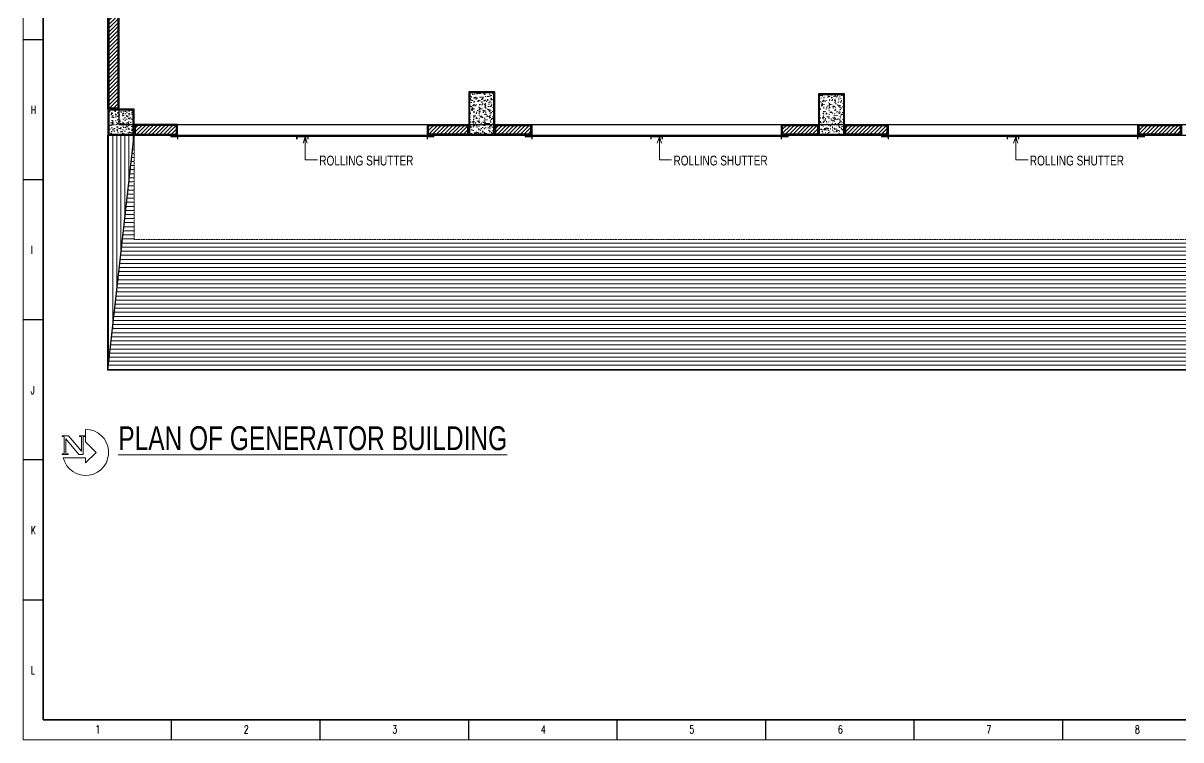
# Model space of a CAD drawing. Header units: inches. Extents: x -105538 to 282818, y -14900 to 167410.
# Drawn here: x -105538 to -92005, y 3392 to 11765 of the extents above; entities that cross this region are included whole.
import ezdxf

# ---------------------------------------------------------------- set-up
doc = ezdxf.new("R2010")
doc.units = ezdxf.units.IN
doc.header["$MEASUREMENT"] = 0
doc.linetypes.add('DASH', pattern=[0.35, 0.25, -0.1])
doc.linetypes.add('PHANTOMX2', pattern=[5, 2.5, -0.5, 0.5, -0.5, 0.5, -0.5])
doc.layers.add('COLLUM', color=1, linetype='Continuous')
doc.layers.add('wall 05', color=3, linetype='Continuous')
for name, color, linetype, lineweight in [('dim-8', 18, 'Continuous', 15), ('DOOR', 115, 'Continuous', 15), ('FLOORTILE', 40, 'Continuous', 9), ('grid', 9, 'Continuous', 13), ('HACTH', 8, 'Continuous', 9), ('Parapet', 6, 'Continuous', 15), ('Plaster Line', 5, 'Continuous', 15), ('R_Hatch', 8, 'Continuous', 9), ('Sunshed', 5, 'Continuous', 15), ('Text-01', 253, 'Continuous', 15)]:
    doc.layers.add(name, color=color, linetype=linetype, lineweight=lineweight)
doc.styles.add('Swiss721', font='swisscl.ttf')
doc.styles.add('TEG BORDER', font='txt_qlt.shx', dxfattribs={"width": 0.7, "bigfont": 'hztxt.shx'})
pattern_1 = [(90, (-3523823.494, -4371915.962), (-47.625, 2e-14), [])]
pattern_2 = [(45, (-3646018.81, -4345395.496), (-22.4506403, 22.4506403), [])]

# ---------------------------------------------------------------- blocks, each defined once
blk = doc.blocks.new('252 BORDER A2')
at = {"linetype": 'Continuous'}
for p, q in [((5, 415), (5, 5)), ((5, 5), (489, 5))]:
    blk.add_line(p, q, dxfattribs=at)
for p, q in [((0, 175), (5, 175)), ((0, 140), (5, 140)), ((0, 105), (5, 105)), ((0, 70), (5, 70)), ((0, 35), (5, 35)), ((37.12, 0), (37.12, 5)), ((74.25, 0), (74.25, 5)), ((111.38, 0), (111.38, 5)), ((148.5, 0), (148.5, 5)), ((185.63, 0), (185.63, 5)), ((222.75, 0), (222.75, 5)), ((259.88, 0), (259.88, 5))]:
    blk.add_line(p, q)
at = {"color": 5, "lineweight": 15}
blk.add_lwpolyline([(0, 420), (594, 420), (594, 0), (0, 0)], close=True, dxfattribs=at)
blk.add_lwpolyline([(5, 415), (589, 415), (589, 5), (5, 5)], close=True)
at = {"char_height": 2, "width": 2, "style": 'TEG BORDER'}
for s, insert, attachment_point in [('H', (1.91, 158.39), 1), ('I', (1.91, 123.39), 1), ('J', (1.91, 88.39), 1), ('K', (1.91, 53.39), 1), ('L', (1.91, 18.39), 1), ('1', (18.05, 1.59), 7), ('2', (55.17, 1.59), 7), ('3', (92.3, 1.59), 7), ('4', (129.42, 1.59), 7), ('5', (166.55, 1.59), 7), ('6', (203.67, 1.59), 7), ('7', (240.8, 1.59), 7), ('8', (277.92, 1.59), 7)]:
    blk.add_mtext(s, dxfattribs=dict(at, insert=insert, attachment_point=attachment_point))

msp = doc.modelspace()

# ---------------------------------------------------------------- hatches: boundary and pattern name
at = {"layer": 'HACTH', "lineweight": 0}
h = msp.add_hatch(dxfattribs=at)
h.set_pattern_fill('ANSI31', color=256, scale=254, style=0)
h.set_pattern_definition([(45, (-3926462.577, -4344634.035), (-22.4506403, 22.4506403), [])])
h.paths.add_polyline_path([(-104533.6, 10773.5), (-104432, 10773.5), (-104432, 14329.5), (-104533.6, 14329.5)])
h.paths.add_polyline_path([(-104432, 18469.7), (-104533.6, 18469.7), (-104533.6, 14659.7), (-104432, 14659.7)])
h = msp.add_hatch(dxfattribs=at)
h.set_pattern_fill('AR-CONC', color=256, scale=12.7, style=0)
h.set_pattern_definition([(50, (-3534821.694, -4371915.96), (91.0920432, -7.9695211), [9.525, -104.775]), (355, (-3534821.69, -4371915.96), (-17.6214194, 95.528401), [7.62, -83.82]), (100.4514, (-3534814.1, -4371916.63), (73.4706915, 87.5588218), [8.0950041, -89.0450482]), (46.1842, (-3534821.7, -4371890.56), (135.5396132, -21.0209148), [14.2875, -157.1625]), (96.6356, (-3534810.4, -4371892.31), (118.7021636, 123.7129696), [12.1425066, -133.567551]), (351.1842, (-3534821.7, -4371890.56), (118.702067, 123.7130623), [11.43, -125.73]), (21, (-3534808.994, -4371896.91), (75.8071956, -51.1325991), [9.525, -104.775]), (326, (-3534808.99, -4371896.91), (30.9010472, 92.0940557), [7.62, -83.82]), (71.4514, (-3534802.68, -4371901.17), (106.7082738, 40.9613731), [8.0950041, -89.0450482]), (37.5, (-3534821.694, -4371915.962), (1.54430163, 42.27751944), [0, -82.804, 0, -85.09, 0, -84.1375]), (7.5, (-3534821.694, -4371915.962), (33.40983126, 50.0902874), [0, -48.514, 0, -80.899, 0, -32.0675]), (327.5, (-3534850.015, -4371915.962), (67.7954494, -2.8644687), [0, -31.75, 0, -99.06, 0, -131.445]), (317.5, (-3534862.715, -4371915.96), (74.0646435, 12.71333276), [0, -41.275, 0, -65.786, 0, -93.345])])
h.paths.add_polyline_path([(-100317.2, 10468.7), (-100037.8, 10468.7), (-100037.8, 10951.3), (-100317.2, 10951.3)])
h = msp.add_hatch(dxfattribs=at)
h.set_pattern_fill('AR-CONC', color=256, scale=12.7, style=0)
h.set_pattern_definition([(50, (-3530732.294, -4371865.16), (91.0920432, -7.9695211), [9.525, -104.775]), (355, (-3530732.29, -4371865.16), (-17.6214194, 95.528401), [7.62, -83.82]), (100.4514, (-3530724.7, -4371865.83), (73.4706915, 87.5588218), [8.0950041, -89.0450482]), (46.1842, (-3530732.3, -4371839.76), (135.5396132, -21.0209148), [14.2875, -157.1625]), (96.6356, (-3530721, -4371841.51), (118.7021636, 123.7129696), [12.1425066, -133.567551]), (351.1842, (-3530732.3, -4371839.76), (118.702067, 123.7130623), [11.43, -125.73]), (21, (-3530719.594, -4371846.11), (75.8071956, -51.1325991), [9.525, -104.775]), (326, (-3530719.59, -4371846.11), (30.9010472, 92.0940557), [7.62, -83.82]), (71.4514, (-3530713.28, -4371850.37), (106.7082738, 40.9613731), [8.0950041, -89.0450482]), (37.5, (-3530732.294, -4371865.162), (1.54430163, 42.27751944), [0, -82.804, 0, -85.09, 0, -84.1375]), (7.5, (-3530732.294, -4371865.162), (33.40983126, 50.0902874), [0, -48.514, 0, -80.899, 0, -32.0675]), (327.5, (-3530760.615, -4371865.162), (67.7954494, -2.8644687), [0, -31.75, 0, -99.06, 0, -131.445]), (317.5, (-3530773.315, -4371865.16), (74.0646435, 12.71333276), [0, -41.275, 0, -65.786, 0, -93.345])])
h.paths.add_polyline_path([(-96227.8, 10468.7), (-95948.4, 10468.7), (-95948.4, 10925.9), (-96227.8, 10925.9)])
h = msp.add_hatch(dxfattribs=at)
h.set_pattern_fill('AR-CONC', color=256, scale=12.7, style=0)
h.set_pattern_definition([(50, (-3523823.494, -4371915.96), (91.0920432, -7.9695211), [9.525, -104.775]), (355, (-3523823.49, -4371915.96), (-17.6214194, 95.528401), [7.62, -83.82]), (100.4514, (-3523815.9, -4371916.63), (73.4706915, 87.5588218), [8.0950041, -89.0450482]), (46.1842, (-3523823.5, -4371890.56), (135.5396132, -21.0209148), [14.2875, -157.1625]), (96.6356, (-3523812.2, -4371892.31), (118.7021636, 123.7129696), [12.1425066, -133.567551]), (351.1842, (-3523823.5, -4371890.56), (118.702067, 123.7130623), [11.43, -125.73]), (21, (-3523810.794, -4371896.91), (75.8071956, -51.1325991), [9.525, -104.775]), (326, (-3523810.79, -4371896.91), (30.9010472, 92.0940557), [7.62, -83.82]), (71.4514, (-3523804.48, -4371901.17), (106.7082738, 40.9613731), [8.0950041, -89.0450482]), (37.5, (-3523823.494, -4371915.962), (1.54430163, 42.27751944), [0, -82.804, 0, -85.09, 0, -84.1375]), (7.5, (-3523823.494, -4371915.962), (33.40983126, 50.0902874), [0, -48.514, 0, -80.899, 0, -32.0675]), (327.5, (-3523851.815, -4371915.962), (67.7954494, -2.8644687), [0, -31.75, 0, -99.06, 0, -131.445]), (317.5, (-3523864.515, -4371915.96), (74.0646435, 12.71333276), [0, -41.275, 0, -65.786, 0, -93.345])])
h.paths.add_polyline_path([(-104254.2, 10748.1), (-104533.6, 10748.1), (-104533.6, 10468.7), (-104254.2, 10468.7)])
h = msp.add_hatch(dxfattribs=at)
h.set_pattern_fill('ANSI31', color=256, scale=254, style=0)
h.set_pattern_definition([(45, (-3930196.377, -4307502.154), (-22.4506403, 22.4506403), [])])
h.paths.add_polyline_path([(-104228.8, 10570.3), (-104228.8, 10468.7), (-103746.2, 10468.7), (-103746.2, 10570.3)])
h.paths.add_polyline_path([(-100799.8, 10570.3), (-100799.8, 10468.7), (-100317.2, 10468.7), (-100317.2, 10570.3)])
h = msp.add_hatch(dxfattribs=at)
h.set_pattern_fill('ANSI31', color=256, scale=254, style=0)
h.set_pattern_definition(pattern_2)
h.paths.add_polyline_path([(-100012.4, 10468.7), (-99606, 10468.7), (-99606, 10570.3), (-100012.4, 10570.3)])
h.paths.add_polyline_path([(-96659.6, 10468.7), (-96253.2, 10468.7), (-96253.2, 10570.3), (-96659.6, 10570.3)])
h = msp.add_hatch(dxfattribs=at)
h.set_pattern_fill('ANSI31', color=256, scale=254, style=0)
h.set_pattern_definition(pattern_2)
h.paths.add_polyline_path([(-95923, 10570.3), (-95923, 10468.7), (-95440.4, 10468.7), (-95440.4, 10570.3)])
h.paths.add_polyline_path([(-92494, 10570.3), (-92494, 10468.7), (-92011.4, 10468.7), (-92011.4, 10570.3)])
h = msp.add_hatch(dxfattribs=at)
h.set_pattern_fill('ANSI31', color=256, scale=381, angle=45, style=0)
h.set_pattern_definition(pattern_1)
h.paths.add_polyline_path([(-104241.5, 10456), (-104546.3, 10456), (-104546.3, 7712.8)])
at = {"layer": 'R_Hatch', "lineweight": 0}
h = msp.add_hatch(dxfattribs=at)
h.set_pattern_fill('ANSI31', color=256, scale=381, angle=315, style=0)
h.set_pattern_definition([(360, (-3646018.81, -4345395.496), (3e-14, 47.625), [])])
h.paths.add_polyline_path([(-87782.3, 9236.8), (-90891.9, 9236.8), (-90891.9, 7712.8), (-87477.5, 7712.8), (-87782.3, 10456)])
h.paths.add_polyline_path([(-90891.9, 7712.8), (-90891.9, 9236.8), (-104241.5, 9236.8), (-104241.5, 10456), (-104546.3, 7712.8)])
h = msp.add_hatch(dxfattribs=at)
h.set_pattern_fill('ANSI31', color=256, scale=381, angle=45, style=0)
h.set_pattern_definition(pattern_1)
h.paths.add_polyline_path([(-104241.5, 10456), (-104546.3, 10456), (-104546.3, 7712.8)])

# ---------------------------------------------------------------- linework, layer by layer
at = {"linetype": 'Continuous', "ltscale": 10}
msp.add_line((-104546.3, 7712.8), (-104241.5, 10456), dxfattribs=at)
at = {"color": 252, "linetype": 'Continuous', "lineweight": -3, "ltscale": 10}
msp.add_lwpolyline([(-87477.5, 10456), (-87477.5, 7712.8), (-104546.3, 7712.8), (-104546.3, 10456)], dxfattribs=at)
at = {"layer": 'COLLUM', "linetype": 'Continuous', "ltscale": 10}
for points in [[(-100329.9, 10456), (-100025.1, 10456), (-100025.1, 10964), (-100329.9, 10964)], [(-96240.5, 10456), (-95935.7, 10456), (-95935.7, 10938.6), (-96240.5, 10938.6)], [(-104546.3, 10456), (-104241.5, 10456), (-104241.5, 10760.8), (-104546.3, 10760.8)]]:
    msp.add_lwpolyline(points, close=True, dxfattribs=at)
at = {"layer": 'DOOR', "linetype": 'Continuous', "ltscale": 10}
for points in [[(-103733.5, 10456), (-103809.7, 10456), (-103809.7, 10437), (-103733.5, 10437), (-103733.5, 10411.6)], [(-103729, 10451.5), (-103799.1, 10451.5), (-103799.1, 10441.5), (-103729, 10441.5), (-103729, 10411.6)], [(-102341, 10451.5), (-102283.6, 10451.5), (-102283.6, 10441.5), (-102341, 10441.5), (-102341, 10411.6)], [(-102336.5, 10411.6), (-102336.5, 10411.6), (-102336.5, 10437), (-102209.5, 10437), (-102209.5, 10411.6), (-102209.5, 10437), (-102273, 10437), (-102273, 10456), (-102209.5, 10456), (-102336.5, 10456)], [(-102273, 10456), (-102273, 10437), (-102209.5, 10437), (-102209.5, 10437), (-102209.5, 10411.6)], [(-102205, 10451.5), (-102262.4, 10451.5), (-102262.4, 10441.5), (-102205, 10441.5), (-102205, 10411.6)], [(-100817, 10451.5), (-100746.9, 10451.5), (-100746.9, 10441.5), (-100817, 10441.5), (-100817, 10411.6)], [(-100812.5, 10456), (-100736.3, 10456), (-100736.3, 10437), (-100812.5, 10437), (-100812.5, 10411.6)], [(-99593.3, 10456), (-99669.5, 10456), (-99669.5, 10437), (-99593.3, 10437), (-99593.3, 10411.6)], [(-99588.8, 10451.5), (-99658.9, 10451.5), (-99658.9, 10441.5), (-99588.8, 10441.5), (-99588.8, 10411.6)], [(-98200.8, 10451.5), (-98143.4, 10451.5), (-98143.4, 10441.5), (-98200.8, 10441.5), (-98200.8, 10411.6)], [(-98196.3, 10411.6), (-98196.3, 10411.6), (-98196.3, 10437), (-98069.3, 10437), (-98069.3, 10411.6), (-98069.3, 10437), (-98132.8, 10437), (-98132.8, 10456), (-98069.3, 10456), (-98196.3, 10456)], [(-98132.8, 10456), (-98132.8, 10437), (-98069.3, 10437), (-98069.3, 10437), (-98069.3, 10411.6)], [(-98064.8, 10451.5), (-98122.2, 10451.5), (-98122.2, 10441.5), (-98064.8, 10441.5), (-98064.8, 10411.6)], [(-96676.8, 10451.5), (-96606.7, 10451.5), (-96606.7, 10441.5), (-96676.8, 10441.5), (-96676.8, 10411.6)], [(-96672.3, 10456), (-96596.1, 10456), (-96596.1, 10437), (-96672.3, 10437), (-96672.3, 10411.6)], [(-95427.7, 10456), (-95503.9, 10456), (-95503.9, 10437), (-95427.7, 10437), (-95427.7, 10411.6)], [(-95423.2, 10451.5), (-95493.3, 10451.5), (-95493.3, 10441.5), (-95423.2, 10441.5), (-95423.2, 10411.6)], [(-94035.2, 10451.5), (-93977.8, 10451.5), (-93977.8, 10441.5), (-94035.2, 10441.5), (-94035.2, 10411.6)], [(-94030.7, 10411.6), (-94030.7, 10411.6), (-94030.7, 10437), (-93903.7, 10437), (-93903.7, 10411.6), (-93903.7, 10437), (-93967.2, 10437), (-93967.2, 10456), (-93903.7, 10456), (-94030.7, 10456)], [(-93967.2, 10456), (-93967.2, 10437), (-93903.7, 10437), (-93903.7, 10437), (-93903.7, 10411.6)], [(-93899.2, 10451.5), (-93956.6, 10451.5), (-93956.6, 10441.5), (-93899.2, 10441.5), (-93899.2, 10411.6)], [(-92511.2, 10451.5), (-92441.1, 10451.5), (-92441.1, 10441.5), (-92511.2, 10441.5), (-92511.2, 10411.6)], [(-92506.7, 10456), (-92430.5, 10456), (-92430.5, 10437), (-92506.7, 10437), (-92506.7, 10411.6)]]:
    msp.add_lwpolyline(points, dxfattribs=at)
for points in [[(-103798.1, 10450.3), (-102284.6, 10450.3), (-102284.6, 10442.7), (-103798.1, 10442.7)], [(-100747.9, 10450.3), (-102261.4, 10450.3), (-102261.4, 10442.7), (-100747.9, 10442.7)], [(-99657.9, 10450.3), (-98144.4, 10450.3), (-98144.4, 10442.7), (-99657.9, 10442.7)], [(-96607.7, 10450.3), (-98121.2, 10450.3), (-98121.2, 10442.7), (-96607.7, 10442.7)], [(-95492.3, 10450.3), (-93978.8, 10450.3), (-93978.8, 10442.7), (-95492.3, 10442.7)], [(-92442.1, 10450.3), (-93955.6, 10450.3), (-93955.6, 10442.7), (-92442.1, 10442.7)]]:
    msp.add_lwpolyline(points, close=True, dxfattribs=at)
at = {"layer": 'FLOORTILE', "linetype": 'Continuous', "ltscale": 10}
for points in [[(-102266.5, 10361.2), (-102241.2, 10437), (-102216, 10361.2), (-102241.2, 10437), (-102241.2, 10167.8), (-102097.3, 10167.8)], [(-98126.3, 10361.2), (-98101, 10437), (-98075.8, 10361.2), (-98101, 10437), (-98101, 10167.8), (-97957.1, 10167.8)], [(-93960.7, 10361.2), (-93935.4, 10437), (-93910.2, 10361.2), (-93935.4, 10437), (-93935.4, 10167.8), (-93791.5, 10167.8)]]:
    msp.add_lwpolyline(points, dxfattribs=at)
at = {"layer": 'grid', "linetype": 'PHANTOMX2', "ltscale": 0.2}
for points in [[(-103987.5, 10583), (-104241.5, 10583)], [(-100558.5, 10583), (-100329.9, 10583)]]:
    msp.add_lwpolyline(points, dxfattribs=at)
at = {"layer": 'Parapet', "color": 252, "lineweight": -3}
for points in [[(-104546.3, 10456), (-84023.1, 10456), (-84023.1, 20438.2), (-86232.9, 20438.2), (-86232.9, 18787.2), (-104546.3, 18787.2)], [(-104419.3, 10583), (-84150.1, 10583), (-84150.1, 20311.2), (-86105.9, 20311.2), (-86105.9, 18660.2), (-104419.3, 18660.2)]]:
    msp.add_lwpolyline(points, close=True, dxfattribs=at)
at = {"layer": 'Plaster Line', "color": 252, "lineweight": -3}
for points in [[(-104533.6, 14329.5), (-104432, 14329.5), (-104432, 10773.5), (-104533.6, 10773.5)], [(-103746.2, 10570.3), (-104228.8, 10570.3), (-104228.8, 10468.7), (-103746.2, 10468.7)], [(-100799.8, 10570.3), (-100342.6, 10570.3), (-100342.6, 10468.7), (-100799.8, 10468.7)], [(-100012.4, 10570.3), (-99606, 10570.3), (-99606, 10468.7), (-100012.4, 10468.7)], [(-96659.6, 10570.3), (-96253.2, 10570.3), (-96253.2, 10468.7), (-96659.6, 10468.7)], [(-95923, 10570.3), (-95440.4, 10570.3), (-95440.4, 10468.7), (-95923, 10468.7)], [(-92494, 10570.3), (-92011.4, 10570.3), (-92011.4, 10468.7), (-92494, 10468.7)]]:
    msp.add_lwpolyline(points, close=True, dxfattribs=at)
at = {"layer": 'Plaster Line'}
for points in [[(-100317.2, 10468.7), (-100037.8, 10468.7), (-100037.8, 10951.3), (-100317.2, 10951.3)], [(-96227.8, 10468.7), (-95948.4, 10468.7), (-95948.4, 10925.9), (-96227.8, 10925.9)], [(-104533.6, 10468.7), (-104254.2, 10468.7), (-104254.2, 10748.1), (-104533.6, 10748.1)]]:
    msp.add_lwpolyline(points, close=True, dxfattribs=at)
at = {"layer": 'R_Hatch', "linetype": 'Continuous', "ltscale": 10}
msp.add_line((-104546.3, 7712.8), (-104241.5, 10456), dxfattribs=at)
at = {"layer": 'R_Hatch', "color": 252, "linetype": 'Continuous', "lineweight": -3, "ltscale": 10}
msp.add_lwpolyline([(-87477.5, 10456), (-87477.5, 7712.8), (-104546.3, 7712.8), (-104546.3, 10456)], dxfattribs=at)
at = {"layer": 'Sunshed', "linetype": 'DASH'}
msp.add_lwpolyline([(-104241.5, 10456), (-104241.5, 9236.8), (-87782.3, 9236.8), (-87782.3, 10456)], dxfattribs=at)
at = {"layer": 'Text-01', "linetype": 'Continuous'}
msp.add_lwpolyline([(-105039.2, 6737.8), (-105013.2, 6733.3), (-105013.2, 6725.2), (-105081.9, 6725.2), (-105081.9, 6733.3), (-105056.7, 6737.8), (-105056.7, 6930.3), (-105081.9, 6934.8), (-105081.9, 6943.8), (-105006.8, 6943.8), (-104855.6, 6762.8), (-104855.6, 6930.3), (-104880.7, 6934.8), (-104880.7, 6943.8), (-104815.2, 6943.8), (-104815.2, 6934.8), (-104836.7, 6930.3), (-104836.7, 6725.2), (-104885.9, 6725.2), (-105039.2, 6907.9), (-105039.2, 6737.8)], dxfattribs=at)
msp.add_lwpolyline([(-105069, 6686.9), (-104807.5, 6686.9), (-104807.5, 6628.2), (-104685.4, 6750.4), (-104807.5, 6872.5), (-104807.5, 7019.4, -2.0582276)], format="xyb", close=True, dxfattribs=at)
at = {"layer": 'wall 05', "color": 252, "lineweight": -3}
for points in [[(-104546.3, 14342.2), (-104419.3, 14342.2), (-104419.3, 10760.8), (-104546.3, 10760.8)], [(-103733.5, 10583), (-104241.5, 10583), (-104241.5, 10456), (-103733.5, 10456)], [(-100812.5, 10583), (-100329.9, 10583), (-100329.9, 10456), (-100812.5, 10456)], [(-100025.1, 10583), (-99593.3, 10583), (-99593.3, 10456), (-100025.1, 10456)], [(-96672.3, 10583), (-96240.5, 10583), (-96240.5, 10456), (-96672.3, 10456)], [(-95935.7, 10583), (-95427.7, 10583), (-95427.7, 10456), (-95935.7, 10456)], [(-92506.7, 10583), (-91998.7, 10583), (-91998.7, 10456), (-92506.7, 10456)]]:
    msp.add_lwpolyline(points, close=True, dxfattribs=at)

# ---------------------------------------------------------------- block references
at = {"xscale": 46.76394, "yscale": 46.76394, "zscale": 46.76394}
msp.add_blockref('252 BORDER A2', (-105537.8, 3392), dxfattribs=at)

# ---------------------------------------------------------------- texts
at = {"layer": 'dim-8', "linetype": 'Continuous', "ltscale": 10, "char_height": 114.3, "attachment_point": 4, "style": 'Swiss721'}
for insert in [(-102075.8, 10159.1), (-97935.6, 10159.1), (-93770, 10159.1)]:
    msp.add_mtext('\\A1;ROLLING SHUTTER', dxfattribs=dict(at, insert=insert))
at = {"layer": 'Text-01', "insert": (-104425.6, 7055.7), "char_height": 279.044, "width": 4751.602, "attachment_point": 1, "style": 'Swiss721'}
msp.add_mtext('{\\LPLAN OF GENERATOR BUILDING\\H0.5006x;\\l   }', dxfattribs=at)

doc.saveas('drawing.dxf')
